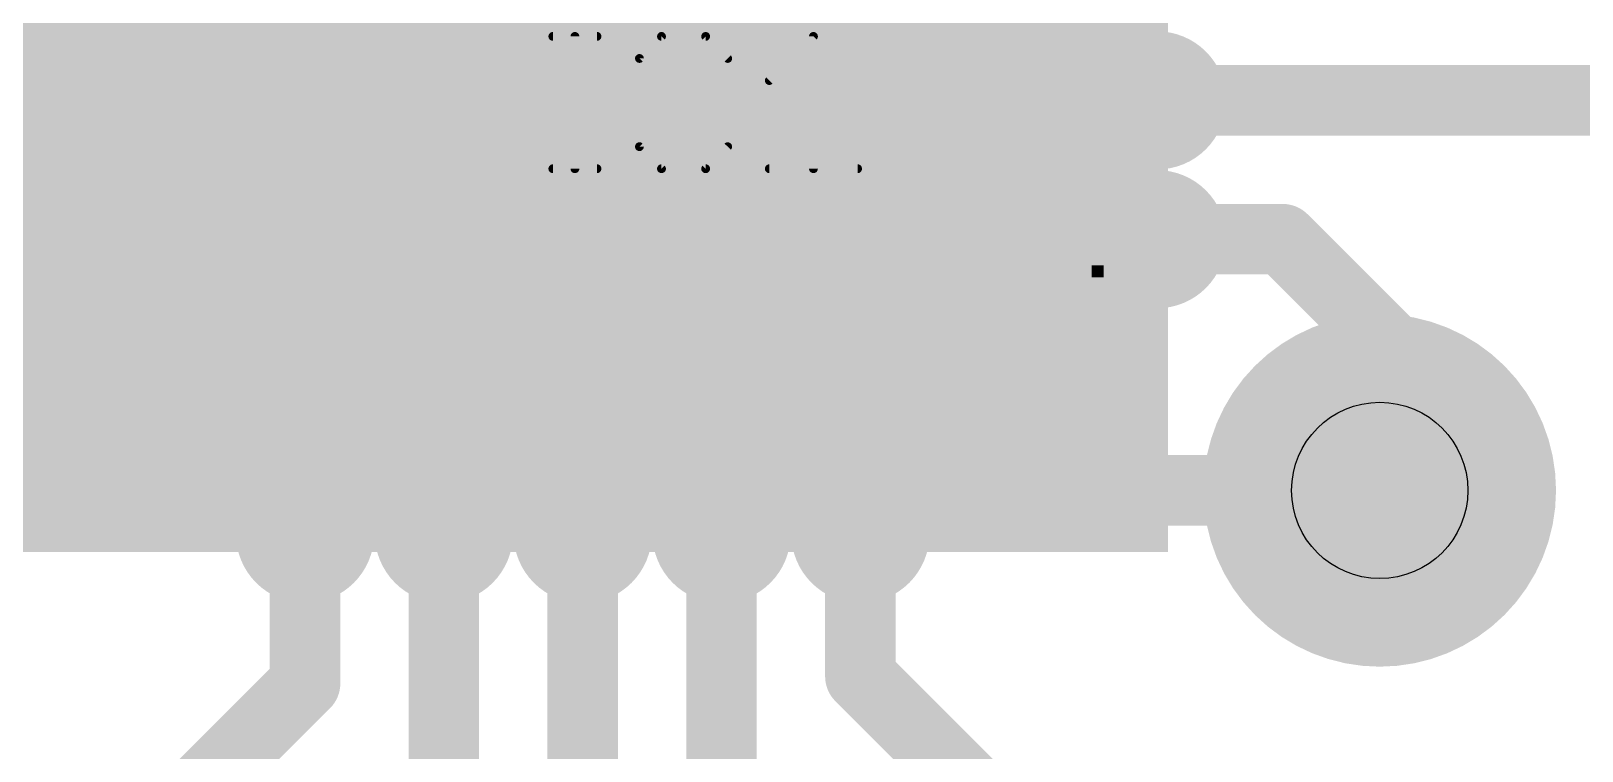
# Model space of a CAD drawing. Extents: x -25 to 82, y -26 to 60.
# Drawn here: x 19.99 to 24.459, y 4.075 to 6.15 of the extents above; entities that cross this region are included whole.
import ezdxf

# ---------------------------------------------------------------- set-up
doc = ezdxf.new("R2010")
doc.units = 0
for name, color, linetype in [('1', 12, 'CONTINUOUS'), ('16', 132, 'CONTINUOUS'), ('18', 110, 'CONTINUOUS'), ('200', 132, 'CONTINUOUS'), ('21', 53, 'CONTINUOUS'), ('25', 253, 'CONTINUOUS'), ('29', 253, 'CONTINUOUS'), ('31', 253, 'CONTINUOUS'), ('44', 253, 'CONTINUOUS'), ('51', 53, 'CONTINUOUS')]:
    doc.layers.add(name, color=color, linetype=linetype)

# ---------------------------------------------------------------- blocks, each defined once
blk = doc.blocks.new('RECT')
blk.add_solid([(-0.5, -0.5), (0.5, -0.5), (-0.5, 0.5), (0.5, 0.5)])
blk = doc.blocks.new('RECT31200X120000R100')
at = {"const_width": 0.0975}
blk.add_lwpolyline([(0.0488, -0.2775), (0.0488, 0.2775, 0.4142), (0, 0.3263), (0, 0.3263, 0.4142), (-0.0488, 0.2775), (-0.0488, -0.2775, 0.4142), (0, -0.3263), (0, -0.3263, 0.4142)], format="xyb", close=True, dxfattribs=at)
blk.add_solid([(-0.0244, -0.3019), (0.0244, -0.3019), (-0.0244, 0.3019), (0.0244, 0.3019)])
blk = doc.blocks.new('RECT63712X152512R100')
at = {"const_width": 0.1991}
blk.add_lwpolyline([(0.0995, -0.2775), (0.0995, 0.2775, 0.4142), (0, 0.377), (0, 0.377, 0.4142), (-0.0995, 0.2775), (-0.0995, -0.2775, 0.4142), (0, -0.377), (0, -0.377, 0.4142)], format="xyb", close=True, dxfattribs=at)
blk.add_solid([(-0.0254, -0.3029), (0.0254, -0.3029), (-0.0254, 0.3029), (0.0254, 0.3029)])
blk = doc.blocks.new('ROUNDV')
at = {"const_width": 0.5}
blk.add_lwpolyline([(0, -0.25, 1), (0, 0.25, 1), (0, -0.25)], format="xyb", dxfattribs=at)

msp = doc.modelspace()

# ---------------------------------------------------------------- linework, layer by layer
at = {"layer": '1', "const_width": 0.2032}
for points in [[(15.64, 5.95), (20.2154, 5.95)], [(22.957, 5.95), (32.366, 5.95)], [(20.2154, 5.55), (14.262, 5.55)], [(22.957, 5.55), (23.5965, 5.55)], [(23.5965, 5.55), (23.9649, 5.1816)], [(23.9649, 5.1816), (23.9649, 4.9149)], [(20.7798, 4.9779), (20.7798, 4.2698)], [(21.1798, 4.9779), (21.1798, 2.9502)], [(21.5798, 4.9779), (21.5798, 3.4392)], [(21.9798, 4.9779), (21.9798, 3.9282)], [(22.3798, 4.9779), (22.3798, 4.2902)], [(23.9649, 4.9149), (23.876, 4.826)], [(22.3798, 4.2902), (22.86, 3.81)], [(20.7798, 4.2698), (20.32, 3.81)]]:
    msp.add_lwpolyline(points, dxfattribs=at)
at = {"layer": '1', "const_width": 0.1016}
for points in [[(20.2154, 5.8992, 1), (20.2154, 6.0008)], [(22.957, 6.0008, 1), (22.957, 5.8992)], [(20.2154, 5.4992, 1), (20.2154, 5.6008)], [(22.957, 5.6008, 1), (22.957, 5.4992)], [(23.6324, 5.5859, 1), (23.5606, 5.5141)], [(23.5965, 5.4992, 1), (23.5965, 5.6008)], [(24.0157, 5.1816, 1), (23.9141, 5.1816)], [(23.929, 5.1457, 1), (24.0008, 5.2175)], [(20.8306, 4.9779, 1), (20.729, 4.9779)], [(21.2306, 4.9779, 1), (21.129, 4.9779)], [(21.6306, 4.9779, 1), (21.529, 4.9779)], [(22.0306, 4.9779, 1), (21.929, 4.9779)], [(22.4306, 4.9779, 1), (22.329, 4.9779)], [(24.0008, 4.879, 1), (23.929, 4.9508)], [(23.9141, 4.9149, 1), (24.0157, 4.9149)], [(23.8401, 4.8619, 1), (23.9119, 4.7901)], [(22.4158, 4.3261, 1), (22.3439, 4.2542)], [(20.8158, 4.2339, 1), (20.7439, 4.3058)], [(22.329, 4.2902, 1), (22.4306, 4.2902)], [(20.729, 4.2698, 1), (20.8306, 4.2698)]]:
    msp.add_lwpolyline(points, format="xyb", dxfattribs=at)
at = {"layer": '16', "const_width": 0.2032}
msp.add_lwpolyline([(9.779, 4.826), (23.876, 4.826)], dxfattribs=at)
at = {"layer": '16', "const_width": 0.1016}
msp.add_lwpolyline([(23.876, 4.7752, 1), (23.876, 4.8768)], format="xyb", dxfattribs=at)
at = {"layer": '21'}
for points, const_width in [([(22.25, 5.64, 1), (22.25, 5.74, 1), (22.25, 5.64)], 0.127), ([(20.1217, 5.35, 1), (20.0583, 5.35)], 0.0635), ([(23.1217, 5.35, 1), (23.0583, 5.35)], 0.0635), ([(20.09, 4.8818, 1), (20.09, 4.8183)], 0.0635), ([(20.0583, 4.85, 1), (20.1217, 4.85)], 0.0635), ([(20.59, 4.8183, 1), (20.59, 4.8818)], 0.0635), ([(22.59, 4.8818, 1), (22.59, 4.8183)], 0.0635), ([(23.0583, 4.85, 1), (23.1217, 4.85)], 0.0635), ([(23.09, 4.8183, 1), (23.09, 4.8818)], 0.0635)]:
    msp.add_lwpolyline(points, format="xyb", dxfattribs=dict(at, const_width=const_width))
at = {"layer": '21', "const_width": 0.127}
for points in [[(20.09, 5.35), (20.09, 4.85)], [(23.09, 5.35), (23.09, 4.85)], [(20.09, 4.85), (20.59, 4.85)], [(23.09, 4.85), (22.59, 4.85)]]:
    msp.add_lwpolyline(points, dxfattribs=at)
at = {"layer": '25', "const_width": 0.0254}
for points in [[(21.4938, 6.1344), (21.6209, 6.1344)], [(21.5574, 5.7531), (21.5574, 6.1344)], [(21.8068, 6.1344), (21.7433, 6.0709)], [(21.9339, 6.1344), (21.8068, 6.1344)], [(21.9975, 6.0709), (21.9339, 6.1344)], [(22.1175, 6.0073), (22.2446, 6.1344)], [(22.2446, 6.1344), (22.2446, 5.7531)], [(21.7433, 6.0709), (21.7433, 5.8167)], [(21.7433, 5.8167), (21.8068, 5.7531)], [(21.9339, 5.7531), (21.9975, 5.8167)], [(21.4938, 5.7531), (21.6209, 5.7531)], [(21.8068, 5.7531), (21.9339, 5.7531)], [(22.1175, 5.7531), (22.3717, 5.7531)]]:
    msp.add_lwpolyline(points, dxfattribs=at)
at = {"layer": '25', "const_width": 0.0127}
for points in [[(21.4938, 6.1408, 1), (21.4938, 6.1281)], [(21.5637, 6.1344, 1), (21.551, 6.1344)], [(21.6209, 6.1281, 1), (21.6209, 6.1408)], [(21.8068, 6.1408, 1), (21.8068, 6.1281)], [(21.8113, 6.1299, 1), (21.8023, 6.1389)], [(21.9384, 6.1389, 1), (21.9295, 6.1299)], [(21.9339, 6.1281, 1), (21.9339, 6.1408)], [(22.2509, 6.1344, 1), (22.2382, 6.1344)], [(22.2491, 6.1299, 1), (22.2401, 6.1389)], [(21.7496, 6.0709, 1), (21.7369, 6.0709)], [(21.7388, 6.0754, 1), (21.7478, 6.0664)], [(21.993, 6.0664, 1), (22.002, 6.0754)], [(22.113, 6.0118, 1), (22.122, 6.0028)], [(21.7369, 5.8167, 1), (21.7496, 5.8167)], [(21.7478, 5.8211, 1), (21.7388, 5.8122)], [(22.002, 5.8122, 1), (21.993, 5.8211)], [(21.4938, 5.7595, 1), (21.4938, 5.7467)], [(21.6209, 5.7467, 1), (21.6209, 5.7595)], [(21.8068, 5.7595, 1), (21.8068, 5.7467)], [(21.9339, 5.7467, 1), (21.9339, 5.7595)], [(22.1175, 5.7595, 1), (22.1175, 5.7467)], [(22.3717, 5.7467, 1), (22.3717, 5.7595)], [(21.551, 5.7531, 1), (21.5637, 5.7531)], [(21.8023, 5.7486, 1), (21.8113, 5.7576)], [(21.9295, 5.7576, 1), (21.9384, 5.7486)], [(22.2382, 5.7531, 1), (22.2509, 5.7531)]]:
    msp.add_lwpolyline(points, format="xyb", dxfattribs=at)
at = {"layer": '44'}
msp.add_circle((23.876, 4.826), 0.254, dxfattribs=at)
at = {"layer": '51', "const_width": 0.127}
for points in [[(20.09, 4.85), (20.09, 7.85)], [(23.09, 7.85), (23.09, 4.85)], [(20.09, 4.85), (23.09, 4.85)]]:
    msp.add_lwpolyline(points, dxfattribs=at)
at = {"layer": '51', "const_width": 0.0635}
for points in [[(20.09, 4.8818, 1), (20.09, 4.8183)], [(20.0583, 4.85, 1), (20.1217, 4.85)], [(23.0583, 4.85, 1), (23.1217, 4.85)], [(23.09, 4.8183, 1), (23.09, 4.8818)]]:
    msp.add_lwpolyline(points, format="xyb", dxfattribs=at)

# ---------------------------------------------------------------- block references
at = {"layer": '1'}
for p, rotation in [((20.2154, 5.95), 90), ((22.957, 5.95), 270), ((20.2154, 5.55), 90), ((22.957, 5.55), 270), ((20.7798, 4.9779), 180), ((21.1798, 4.9779), 180), ((21.5798, 4.9779), 180), ((21.9798, 4.9779), 180), ((22.3798, 4.9779), 180)]:
    msp.add_blockref('RECT31200X120000R100', p, dxfattribs=dict(at, rotation=rotation))
at = {"layer": '18', "xscale": 1.016, "yscale": 1.016}
msp.add_blockref('ROUNDV', (23.876, 4.826), dxfattribs=at)
msp.add_blockref('ROUNDV', (23.876, 4.826), dxfattribs=at)
at = {"layer": '200', "yscale": 0.0343, "rotation": 180}
for p, xscale in [((21.5887, 6.143), 2.9832), ((21.5887, 6.1087), 2.9832), ((21.5887, 6.0744), 2.9832), ((21.6059, 6.0401), 2.126), ((22.9946, 6.0401), 0.1715), ((21.5887, 6.0058), 2.0231), ((21.5716, 5.9715), 1.9888), ((21.5716, 5.9373), 1.9888), ((21.5716, 5.903), 1.9888), ((20.1314, 5.8687), 0.0686), ((21.5716, 5.8687), 2.0574), ((21.5887, 5.8344), 2.9832), ((21.5887, 5.8001), 2.9832), ((21.5887, 5.7658), 2.9832), ((21.6059, 5.7315), 2.9489), ((20.1828, 5.6629), 0.1715), ((21.5887, 5.6972), 2.9832), ((21.7087, 5.6629), 2.7432), ((21.5887, 5.6286), 2.0917), ((23.0461, 5.6286), 0.0686), ((21.5887, 5.5944), 2.0231), ((21.5716, 5.5601), 1.9888), ((21.5716, 5.5258), 1.9888), ((21.5887, 5.4915), 2.0231), ((20.1657, 5.4572), 0.1372), ((21.5202, 5.4572), 2.2288), ((23.0632, 5.4572), 0.0343), ((21.5716, 5.4229), 2.9489), ((21.5887, 5.3886), 2.9832), ((20.4057, 5.3543), 0.6172), ((20.9715, 5.3543), 0.3086), ((21.383, 5.3543), 0.3086), ((21.7945, 5.3543), 0.3086), ((22.5489, 5.3543), 1.063), ((20.3886, 5.32), 0.5829), ((20.9715, 5.32), 0.24), ((21.383, 5.32), 0.24), ((21.7945, 5.32), 0.24), ((22.1717, 5.32), 0.24), ((22.7374, 5.32), 0.6858), ((20.3886, 5.2857), 0.5829), ((20.9715, 5.2857), 0.1715), ((21.3658, 5.2857), 0.2057), ((21.7773, 5.2857), 0.2057), ((22.1888, 5.2857), 0.2057), ((22.7546, 5.2857), 0.6515), ((20.3886, 5.2515), 0.5829), ((20.3886, 5.2172), 0.5829), ((20.9715, 5.2515), 0.1715), ((20.9715, 5.2172), 0.1715), ((21.383, 5.2515), 0.1715), ((21.383, 5.2172), 0.1715), ((21.7773, 5.2515), 0.2057), ((21.7773, 5.2172), 0.2057), ((22.1888, 5.2515), 0.2057), ((22.1888, 5.2172), 0.2057), ((22.7717, 5.2515), 0.6172), ((22.7889, 5.2172), 0.5829), ((20.3886, 5.1829), 0.5829), ((20.9715, 5.1829), 0.1715), ((21.383, 5.1829), 0.1715), ((21.7773, 5.1829), 0.2057), ((22.1888, 5.1829), 0.2057), ((22.7889, 5.1829), 0.5829), ((20.3886, 5.1486), 0.5829), ((20.9715, 5.1486), 0.1715), ((21.383, 5.1486), 0.1715), ((21.7773, 5.1486), 0.2057), ((22.1888, 5.1486), 0.2057), ((22.7889, 5.1486), 0.5829), ((20.3886, 5.1143), 0.5829), ((20.3886, 5.08), 0.5829), ((20.9715, 5.1143), 0.1715), ((20.9715, 5.08), 0.1715), ((21.383, 5.1143), 0.1715), ((21.383, 5.08), 0.1715), ((21.7773, 5.1143), 0.2057), ((21.7773, 5.08), 0.2057), ((22.1888, 5.1143), 0.2057), ((22.1888, 5.08), 0.2057), ((22.7889, 5.1143), 0.5829), ((22.7889, 5.08), 0.5829), ((20.3886, 5.0457), 0.5829), ((20.9715, 5.0457), 0.1715), ((21.383, 5.0457), 0.1715), ((21.7773, 5.0457), 0.2057), ((22.1888, 5.0457), 0.2057), ((22.7889, 5.0457), 0.5829), ((20.3886, 5.0114), 0.5829), ((20.9715, 5.0114), 0.1715), ((21.3658, 5.0114), 0.2057), ((21.7773, 5.0114), 0.2057), ((22.1888, 5.0114), 0.2057), ((22.7889, 5.0114), 0.5829), ((20.3886, 4.9771), 0.5829), ((20.3886, 4.9428), 0.5829), ((20.9715, 4.9428), 0.24), ((20.9715, 4.9771), 0.1715), ((21.3658, 4.9771), 0.2057), ((21.3658, 4.9428), 0.2057), ((21.7773, 4.9771), 0.2057), ((21.7773, 4.9428), 0.2057), ((22.1888, 4.9771), 0.2057), ((22.1888, 4.9428), 0.2057), ((22.7717, 4.9428), 0.6172), ((22.7889, 4.9771), 0.5829), ((20.3886, 4.9085), 0.5829), ((20.9715, 4.9085), 0.24), ((21.383, 4.9085), 0.24), ((21.7773, 4.9085), 0.2057), ((22.1717, 4.9085), 0.24), ((22.7717, 4.9085), 0.6172)]:
    msp.add_blockref('RECT', p, dxfattribs=dict(at, xscale=xscale))
at = {"layer": '29', "xscale": 3.3782, "yscale": 3.4036, "rotation": 180}
msp.add_blockref('RECT', (21.5773, 6.35), dxfattribs=at)
at = {"layer": '29'}
for p, rotation in [((20.2154, 5.95), 90), ((22.957, 5.95), 270), ((20.2154, 5.55), 90), ((22.957, 5.55), 270), ((20.7798, 4.9779), 180), ((21.1798, 4.9779), 180), ((21.5798, 4.9779), 180), ((21.9798, 4.9779), 180), ((22.3798, 4.9779), 180)]:
    msp.add_blockref('RECT63712X152512R100', p, dxfattribs=dict(at, rotation=rotation))
at = {"layer": '31'}
for p, rotation in [((20.2154, 5.95), 90), ((22.957, 5.95), 270), ((20.2154, 5.55), 90), ((22.957, 5.55), 270), ((20.7798, 4.9779), 180), ((21.1798, 4.9779), 180), ((21.5798, 4.9779), 180), ((21.9798, 4.9779), 180), ((22.3798, 4.9779), 180)]:
    msp.add_blockref('RECT31200X120000R100', p, dxfattribs=dict(at, rotation=rotation))

doc.saveas('drawing.dxf')
